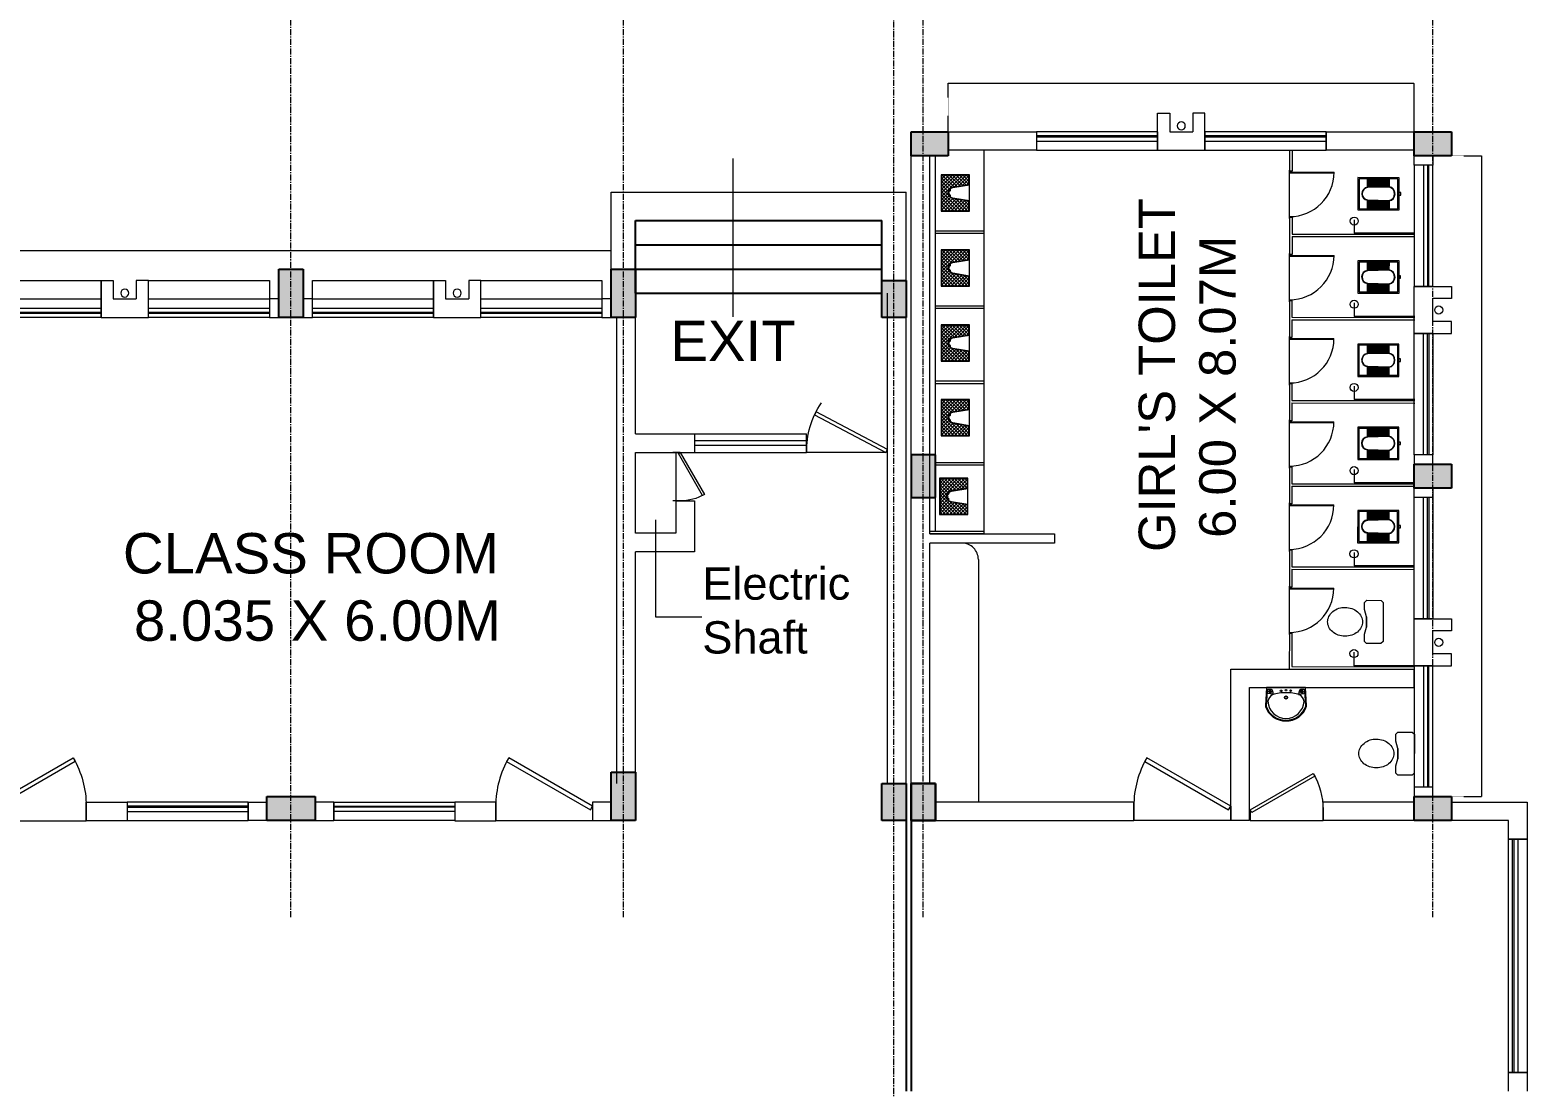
# Model space of a CAD drawing. Header units: inches. Extents: x 719368 to 6315912, y -2624014 to 446967.
# Drawn here: x 6203868 to 6222404, y -2401154 to -2388065 of the extents above; entities that cross this region are included whole.
import ezdxf
from ezdxf.lldxf.tags import DXFTag

# ---------------------------------------------------------------- set-up
doc = ezdxf.new("R2010")
doc.units = ezdxf.units.IN
doc.header["$LTSCALE"] = 20
doc.header["$MEASUREMENT"] = 0
for name, pattern in [('CENTER', [2, 1.25, -0.25, 0.25, -0.25]), ('CENTER2', [1.125, 0.75, -0.125, 0.125, -0.125]), ('DASHED2', [0.375, 0.25, -0.125])]:
    doc.linetypes.add(name, pattern=pattern)
doc.layers.get('0').update_dxf_attribs({"color": 51, "lineweight": 30})
for name, color, linetype, lineweight in [('CLL LEV.', 252, 'Continuous', 18), ('COLUMN', 2, 'Continuous', 25), ('CUBICAL TOILET', 160, 'Continuous', 9), ('DIM', 7, 'Continuous', 13), ('DOOR', 43, 'Continuous', 13), ('FIXTURE', 15, 'DASHDOT', 9), ('GRID', 202, 'CENTER', 5), ('PROJ.', 30, 'DASHED2', 13), ('Text', 7, 'Continuous', 15), ('Ventilator', 6, 'DASHED', 20), ('WALL', 1, 'Continuous', 18), ('window', 71, 'Continuous', 18), ('Window-Wall', 7, 'Continuous', 20)]:
    doc.layers.add(name, color=color, linetype=linetype, lineweight=lineweight)
doc.layers.add('expension joint', color=248, linetype='Continuous')
doc.layers.add('STAIRS', color=1, linetype='Continuous')
doc.styles.add('L120', font='simplex.shx', dxfattribs={"height": 1})
doc.styles.add('Tabrej', font='romans.shx')
tags = doc.linetypes.add('DASHDOT', pattern=[1, 0.5, -0.25, 0, -0.25]).pattern_tags.tags
tags[10:11] = [DXFTag(74, 4), DXFTag(75, 0), DXFTag(340, '0'), DXFTag(46, 1.0), DXFTag(50, 0.0), DXFTag(44, 0.0), DXFTag(45, 0.0)]
tags[8:9] = [DXFTag(74, 4), DXFTag(75, 0), DXFTag(340, '0'), DXFTag(46, 1.0), DXFTag(50, 0.0), DXFTag(44, 0.0), DXFTag(45, 0.0)]
tags[6:7] = [DXFTag(74, 4), DXFTag(75, 0), DXFTag(340, '0'), DXFTag(46, 1.0), DXFTag(50, 0.0), DXFTag(44, 0.0), DXFTag(45, 0.0)]
tags[4:5] = [DXFTag(74, 4), DXFTag(75, 0), DXFTag(340, '0'), DXFTag(46, 1.0), DXFTag(50, 0.0), DXFTag(44, 0.0), DXFTag(45, 0.0)]
tags = doc.linetypes.add('DASHED', pattern=[0.75, 0.5, -0.25]).pattern_tags.tags
tags[6:7] = [DXFTag(74, 4), DXFTag(75, 0), DXFTag(340, '0'), DXFTag(46, 1.0), DXFTag(50, 0.0), DXFTag(44, 0.0), DXFTag(45, 0.0)]
tags[4:5] = [DXFTag(74, 4), DXFTag(75, 0), DXFTag(340, '0'), DXFTag(46, 1.0), DXFTag(50, 0.0), DXFTag(44, 0.0), DXFTag(45, 0.0)]
doc.dimstyles.new('Current Dim style', dxfattribs={"dimscale": 0.3, "dimtxt": 1.8, "dimasz": 1.199999999999999, "dimexe": 0.18, "dimexo": 1, "dimgap": 0.09, "dimtad": 0, "dimzin": 0, "dimdsep": 46, "dimtxsty": 'Tabrej', "dimcen": 0.09, "dimclrd": 256, "dimclre": 256, "dimclrt": 7, "dimadec": 0, "dimazin": 0, "dimtfac": 1, "dimtofl": 0, "dimtmove": 2, "dimatfit": 3, "dimfxl": 0, "dimtolj": 1, "dimtzin": 0, "dimlwd": -1, "dimlwe": -1, "dimarcsym": 0})
doc.dimstyles.new('DIM', dxfattribs={"dimtxt": 0.8, "dimasz": 0.4, "dimexe": 0.18, "dimexo": 0.0625, "dimgap": 0.1, "dimtad": 0, "dimdec": 3, "dimzin": 0, "dimdsep": 46, "dimtxsty": 'Tabrej', "dimcen": 0, "dimclrd": 251, "dimclre": 256, "dimclrt": 7, "dimadec": 0, "dimazin": 0, "dimtfac": 1, "dimtdec": 3, "dimtofl": 0, "dimtmove": 0, "dimatfit": 3, "dimfxl": 0, "dimtolj": 1, "dimtzin": 0, "dimlwd": -1, "dimlwe": -1, "dimarcsym": 0})

# ---------------------------------------------------------------- blocks, each defined once
blk = doc.blocks.new('*U81')
for p, q in [((0, 0), (0, 5.999999999999999)), ((40, -1.474376176702208e-14), (40, 5.999999999999984))]:
    blk.add_line(p, q)
blk.add_lwpolyline([(0, 8.881784197001252e-16), (34.64101615137753, -20.00000000000001), (35.51601615137753, -18.48445554337724), (0.875, 1.515544456622766)], close=True)
blk.add_arc((0, 0), 40, 330.0000000000001, 359.9999999999999)
blk = doc.blocks.new('New Doors')
at = {"layer": 'DOOR'}
blk.add_line((0, 0.1799072477216317), (1.199381651477543, 0.1799072477216312), dxfattribs=at)
at = {"layer": 'DOOR', "xscale": 0.0299845412869386, "yscale": 0.0299845412869386, "zscale": 0.0299845412869386}
blk.add_blockref('*U81', (0, 0), dxfattribs=at)
blk = doc.blocks.new('VENTILATOR')
at = {"layer": 'Ventilator', "ltscale": 0.02}
for p, q in [((-0.180000000000291, -1.5), (-0.180000000000291, 0)), ((-0.1649999999990541, 0), (-0.1649999999990541, -1.5))]:
    blk.add_line(p, q, dxfattribs=at)
at = {"layer": 'Window-Wall'}
for p, q in [((-0.2299999999995634, 0), (0, 0)), ((-0.2299999999995634, -1.5), (-0.2299999999995634, 0)), ((-0.1149999999997817, 0), (-0.1149999999997817, -1.5)), ((0, 0), (0, -1.5)), ((-0.2299999999995634, -1.5), (0, -1.5))]:
    blk.add_line(p, q, dxfattribs=at)
blk = doc.blocks.new('1.5 M Window')
at = {"layer": 'CLL LEV.'}
for p, q in [((-0.2299999999995634, 0), (-0.4599999999991269, 0)), ((-0.4599999999991269, 0), (-0.4599999999991269, -1.5)), ((-0.4599999999991269, -1.5), (-0.2299999999995634, -1.5))]:
    blk.add_line(p, q, dxfattribs=at)
at = {"layer": 'window'}
for p, q in [((-0.0650000000005093, 0), (-0.0650000000005093, -1.5)), ((-0.0499999999992724, -1.5), (-0.0499999999992724, 0))]:
    blk.add_line(p, q, dxfattribs=at)
at = {"layer": 'Window-Wall'}
for p, q in [((0, 0), (-0.2299999999995634, 0)), ((-0.2299999999995634, 0), (-0.2299999999995634, -1.5)), ((-0.1149999999997817, 0), (-0.1149999999997817, -1.5)), ((0, -1.5), (0, 0)), ((-0.2299999999995634, -1.5), (0, -1.5))]:
    blk.add_line(p, q, dxfattribs=at)
blk = doc.blocks.new('New Shaft')
at = {"layer": 'FIXTURE'}
blk.add_circle((0.3274999999975989, -0.3024592772420078), 0.05, dxfattribs=at)
at = {"layer": 'WALL'}
for p, q in [((0.0349999999925785, 0), (0.6199999999971624, 0)), ((0.0349999999907595, -4.547e-13), (0.0349999999907595, -0.4599999999995817)), ((0.6199999999971624, -8.527e-13), (0.6199999999953434, -0.4600000000008322)), ((0.1849999999903957, -0.4600000000000364), (0.1849999999903957, -0.2300000000000182)), ((0.1849999999903957, -0.2299999999991655), (0.4699999999993452, -0.2299999999991087)), ((0.4699999999993452, -0.4599999999999796), (0.4699999999993452, -0.2299999999999613)), ((0.0349999999907595, -0.4599999999991269), (0.1849999999922147, -0.4599999999991269)), ((0.6199999999989814, -0.4599999999999796), (0.4699999999975262, -0.4599999999999796))]:
    blk.add_line(p, q, dxfattribs=at)
blk = doc.blocks.new('Door - Left Hung 36 in.')
blk.add_lwpolyline([(0.75, -1.299038105676658), (0, 0), (31.17691453623981, 18), (31.92691453623981, 16.70096189432334)], close=True)
blk.add_arc((0, 0), 36, 0, 37.31012676492508)
blk = doc.blocks.new('C3')
at = {"layer": 'COLUMN'}
h = blk.add_hatch(color=7, dxfattribs=at)
h.dxf.hatch_style = 1
h.paths.add_polyline_path([(0.2999999999992724, 0), (0, 0), (0, -0.5299999999999727), (0.2999999999992724, -0.5299999999999727)])
for p, q in [((0, 0), (0, -0.5299999999999727)), ((0.2999999999992724, 0), (0, 0)), ((0.2999999999992724, -0.5299999999999727), (0.2999999999992724, 0)), ((0, -0.5299999999999727), (0.2999999999992724, -0.5299999999999727))]:
    blk.add_line(p, q, dxfattribs=at)
blk = doc.blocks.new('*X5')
at = {"color": 0}
for p, q in [((704.7147916550316, 322.8771298142961), (942.5559069674276, 560.718245126692)), ((704.7147916550317, 365.303536685489), (900.1295000962349, 560.718245126692)), ((704.7147916550317, 407.7299435566818), (857.7030932250422, 560.718245126692)), ((704.7147916550317, 450.1563504278746), (815.2766863538492, 560.718245126692)), ((704.7147916550317, 492.5827572990675), (772.8502794826562, 560.718245126692)), ((704.7147916550317, 535.0091641702603), (730.4238726114634, 560.718245126692)), ((853.7919085050427, 419.0002976307425), (712.0739610090932, 560.718245126692)), ((866.1759015206043, 449.0427114863739), (754.5003678802859, 560.718245126692)), ((888.3061882405583, 469.3388316376127), (796.9267747514789, 560.718245126692)), ((920.8699411296236, 479.2014856197402), (839.3531816226719, 560.718245126692)), ((1144.714791655031, 297.7830419655255), (881.7795884938645, 560.718245126692)), ((898.619385516644, 474.3553168047156), (984.9823138386206, 560.718245126692)), ((1144.714791655031, 340.2094488367183), (924.2059953650573, 560.718245126692)), ((943.5479119842676, 476.8574364011462), (1027.408720709813, 560.718245126692)), ((1144.714791655031, 382.6358557079112), (966.6324022362503, 560.718245126692)), ((971.4099602073957, 462.2930777530814), (1069.835127581006, 560.718245126692)), ((989.9037598376532, 438.3604705121464), (1112.261534452199, 560.718245126692)), ((1144.714791655031, 425.062262579104), (1009.058809107443, 560.718245126692)), ((1144.714791655031, 467.4886694502968), (1051.485215978636, 560.718245126692)), ((1144.714791655031, 509.9150763214898), (1093.911622849828, 560.718245126692)), ((1144.714791655031, 552.3414831926826), (1136.338029721021, 560.718245126692)), ((847.6901251376441, 382.6756741269481), (704.7147916550317, 525.6510076095607)), ((841.588341770246, 346.3510506231537), (704.7147916550317, 483.2246007383678)), ((835.4865584028474, 310.0264271193593), (704.7147916550317, 440.798193867175)), ((704.7147916550316, 280.4507229431032), (857.7703254844498, 433.5062567725213)), ((829.384775035449, 273.7018036155648), (704.7147916550317, 398.3717869959822)), ((704.7147916550316, 238.0243160719103), (847.3517473143418, 380.6612717312205)), ((998.4204385659897, 404.4507423692901), (1144.714791655031, 550.7450954583315)), ((1144.714791655031, 255.3566350943326), (998.9784146799324, 401.0930120694316)), ((1004.46607098396, 368.0699679160673), (1144.714791655031, 508.3186885871386)), ((1010.51170340193, 331.6891934628444), (1144.714791655031, 465.8922817159457)), ((1016.5573358199, 295.3084190096216), (1144.714791655031, 423.4658748447529)), ((1022.60296823787, 258.9276445563987), (1144.714791655031, 381.0394679735601)), ((823.2829916680507, 237.3771801117705), (704.7147916550317, 355.9453801247895)), ((797.5155197819362, 220.7182451266921), (704.7147916550317, 313.5189732535967)), ((755.0891129107434, 220.7182451266921), (704.7147916550316, 271.0925663824038)), ((712.6627060395506, 220.7182451266921), (704.7147916550316, 228.6661595112111)), ((729.8351275810063, 220.7182451266921), (838.7861478333926, 329.6692653790785)), ((772.261534452199, 220.7182451266921), (830.2205483524435, 278.6772590269366)), ((814.687941323392, 220.7182451266921), (821.6549488714944, 227.6852526747946)), ((1136.926774751479, 220.7182451266921), (1007.433771851506, 350.2112480266653)), ((1094.500367880286, 220.7182451266921), (1015.889129023079, 299.3294839838993)), ((1052.073961009093, 220.7182451266921), (1024.344486194652, 248.4477199411332)), ((1028.64860065584, 222.5468701031759), (1144.714791655031, 338.6130611023672)), ((1069.246382550549, 220.7182451266921), (1144.714791655031, 296.1866542311744)), ((1111.672789421742, 220.7182451266921), (1144.714791655031, 253.7602473599815))]:
    blk.add_line(p, q, dxfattribs=at)
blk = doc.blocks.new('RSA CL7')
blk.add_lwpolyline([(8.858571428571395, 0), (-8.858571428571395, 0), (-8.858571428571395, -13.78000000000008), (-3.937142857142816, -13.78000000000008), (3.937142857142816, -13.78000000000008), (8.858571428571395, -13.78000000000008)], close=True)
blk.add_lwpolyline([(-4.103690124392755, -13.58314285714289), (-2.782182722645302, -5.716056148946222, -0.8359426345252451), (2.803487078653574, -5.757133364563288), (4.103986515588644, -13.58314285714289), (8.661714285714309, -13.58314285714289), (8.661714285714309, -0.1968571428571977), (-8.661714285714309, -0.1968571428571977), (-8.661714285714309, -13.58314285714289)], format="xyb", close=True)
blk.add_lwpolyline([(-3.937142857142816, -13.78000000000008), (-2.588363756000831, -5.750561704870847, -0.8355480369669558), (2.609395113267396, -5.790018495810273), (3.937142857142816, -13.78000000000008)], format="xyb")
for centre, start, end in [((-1.414362760269909, -4.139279806207469), 207.2134962144588, 40.95642704021545), ((-0.0327550965507726, -3.601837915259693), 185.8998696565139, 355.8248938086521), ((1.468362161750974, -4.139279806207469), 140.9961657973177, 329.3467599532409)]:
    blk.add_arc(centre, 0.4934125647949806, start, end)
at = {"xscale": 0.0393714285714286, "yscale": 0.0393714285714286, "zscale": 0.0393714285714286}
blk.add_blockref('*X5', (-36.40734236858953, -22.27313547955953), dxfattribs=at)
blk = doc.blocks.new('RH 1200')
for p, q in [((20.99001483315031, 5.8e-15), (20.99001483315031, 43.30708656998708)), ((21.65354328499355, 5.7e-15), (21.65354328499355, 43.30708656998708)), ((-21.65354328499354, -1.42e-14), (21.65354328499355, 5.7e-15)), ((21.65354328499355, 5.7e-15), (20.99001483315031, 5.8e-15))]:
    blk.add_line(p, q)
at = {"extrusion": (0, 0, -1)}
blk.add_ellipse((21.65354328499355, -4.8e-15), major_axis=(-30.62273458707073, 30.62273458707073), ratio=1, start_param=5.497787143782136, end_param=7.068583470577033, dxfattribs=at)
blk = doc.blocks.new('GHH')
at = {"layer": 'DOOR', "ltscale": 20}
blk.add_line((3289.696763708554, -299.1032302481197), (3289.696763708553, -299.8532302479905), dxfattribs=at)
at = {"layer": 'DOOR', "ltscale": 20, "xscale": 0.015874999996413, "yscale": 0.015874999996413, "zscale": 0.015874999996413, "rotation": 270}
blk.add_blockref('RH 1200', (3289.696763708553, -299.4787042183248), dxfattribs=at)
blk = doc.blocks.new('RSA CL6')
for p, q in [((5.511882352941178, 3.476744422749675), (5.511882352941178, 7.283558823529574)), ((5.905588235294111, 3.467228920117236), (5.905588235294116, 7.283558823529574)), ((6.299294117647049, 3.457713417484797), (6.299294117647065, 7.283558823529574)), ((6.692999999999998, 3.448197914852357), (6.693000000000003, 7.283558823529574)), ((7.086705882352938, 3.438682412219918), (7.086705882352944, 7.283558823529574)), ((7.480411764705892, 3.429166909587479), (7.480411764705892, 7.283558823529574)), ((7.874117647058824, 3.419651406955154), (7.874117647058824, 7.283558823529574)), ((8.267823529411759, 3.410135904322714), (8.267823529411771, 7.283558823529574)), ((8.661529411764702, 3.400620401690275), (8.661529411764702, 7.283558823529574)), ((9.05523529411765, 3.391104899057837), (9.05523529411765, 7.283558823529574)), ((9.448941176470584, 3.381589396425397), (9.448941176470596, 7.283558823529574)), ((9.842647058823529, 3.372073893792958), (9.842647058823529, 7.283558823529574)), ((10.23635294117646, 3.362558391160632), (10.23635294117648, 7.283558823529574)), ((10.63005882352941, 3.353042888528193), (10.63005882352941, 7.283558823529574)), ((11.02376470588235, 3.343527385895754), (11.02376470588235, 7.283558823529574)), ((11.4174705882353, 3.334011883263315), (11.4174705882353, 7.283558823529574)), ((11.81117647058823, 3.324496380630876), (11.81117647058823, 7.283558823529574)), ((12.20488235294118, 3.314980877998436), (12.20488235294118, 7.283558823529574)), ((12.59858823529411, 3.305465375365997), (12.59858823529411, 7.283558823529574)), ((12.99229411764706, 3.295949872733672), (12.99229411764706, 7.283558823529574)), ((13.38600000000001, 3.286434370101233), (13.38600000000001, 7.283558823529574)), ((13.77970588235294, 3.276918867468793), (13.77970588235294, 7.283558823529574)), ((14.17341176470589, 3.267403364836354), (14.17341176470589, 7.283558823529574)), ((14.56711764705882, 3.257887862203915), (14.56711764705882, 7.283558823529574)), ((14.96082352941178, 3.248372359571476), (14.96082352941177, 7.283558823529574)), ((15.35452941176471, 3.238856856939037), (15.35452941176471, 7.283558823529574)), ((15.74823529411765, 3.229341354306712), (15.74823529411765, 7.283558823529574)), ((16.14194117647059, 3.219825851674272), (16.14194117647059, 7.283558823529574)), ((16.14194117647059, 7.283558823529574), (16.14194117647059, 3.219825851674272)), ((5.511882352941178, -7.283558823529347), (5.511882352941178, -3.465921803218407)), ((5.905588235294116, -7.283558823529347), (5.905588235294116, -3.454860212081598)), ((6.299294117647065, -7.283558823529347), (6.299294117647058, -3.443798620944676)), ((6.693000000000003, -7.283558823529347), (6.693000000000003, -3.432737029807867)), ((7.086705882352944, -7.283558823529347), (7.086705882352944, -3.421675438671059)), ((7.480411764705892, -7.283558823529347), (7.480411764705892, -3.410613847534136)), ((7.874117647058824, -7.283558823529347), (7.874117647058824, -3.399552256397328)), ((8.267823529411771, -7.283558823529347), (8.267823529411771, -3.388490665260519)), ((8.661529411764702, -7.283558823529347), (8.661529411764702, -3.377429074123596)), ((9.05523529411765, -7.283558823529347), (9.05523529411765, -3.366367482986788)), ((9.448941176470596, -7.283558823529347), (9.448941176470596, -3.35530589184998)), ((9.842647058823529, -7.283558823529347), (9.842647058823529, -3.344244300713057)), ((10.23635294117648, -7.283558823529347), (10.23635294117648, -3.333182709576249)), ((10.63005882352941, -7.283558823529347), (10.63005882352941, -3.32212111843944)), ((11.02376470588235, -7.283558823529347), (11.02376470588235, -3.311059527302518)), ((11.4174705882353, -7.283558823529347), (11.4174705882353, -3.299997936165709)), ((11.81117647058823, -7.283558823529347), (11.81117647058823, -3.288936345028901)), ((12.20488235294118, -7.283558823529347), (12.20488235294118, -3.277874753891978)), ((12.59858823529411, -7.283558823529347), (12.59858823529411, -3.26681316275517)), ((12.99229411764706, -7.283558823529347), (12.99229411764706, -3.255751571618362)), ((13.38600000000001, -7.283558823529347), (13.38600000000001, -3.244689980481439)), ((13.77970588235294, -7.283558823529347), (13.77970588235294, -3.23362838934463)), ((14.17341176470589, -7.283558823529347), (14.17341176470589, -3.222566798207822)), ((14.56711764705882, -7.283558823529347), (14.56711764705882, -3.211505207070899)), ((14.96082352941177, -7.283558823529347), (14.96082352941177, -3.200443615934091)), ((15.35452941176471, -7.283558823529347), (15.35452941176471, -3.189382024797282)), ((15.74823529411765, -7.283558823529347), (15.74823529411765, -3.17832043366036)), ((16.14194117647059, -3.167258842523551), (16.14194117647059, -7.283558823529347)), ((16.14194117647059, -7.283558823529347), (16.14194117647059, -3.167258842523551))]:
    blk.add_line(p, q)
for points in [[(0.7874117647058867, 7.874117647058937), (20.86641176470589, 7.874117647058937), (20.86641176470589, -7.87411764705871), (0.7874117647058867, -7.87411764705871)], [(1.377970588235292, 7.283558823529461), (20.27585294117647, 7.283558823529461), (20.27585294117647, -7.283558823529347), (1.377970588235292, -7.283558823529347)]]:
    blk.add_lwpolyline(points, close=True)
blk.add_lwpolyline([(0.7874117647058867, -0.5905588235293635), (0, -0.5905588235293635), (0, 0.5905588235294772), (0.7874117647058867, 0.5905588235294772)])
for points in [[(5.511846592198154, 3.477109759705399), (16.1380880070731, 3.220283451823661, -0.8999825525545267), (16.13814938952379, -3.167725278375769), (5.536744291724887, -3.471908824004458, -0.7993920029036632)], [(5.532194062534933, 3.279343079761929), (16.12520557913761, 3.023319907415384, -0.8976893033926607), (16.12482816491277, -2.970809028348412), (5.555928790663572, -3.274059895134087, -0.793494440757531), (5.532194062534933, 3.279343079761929)]]:
    blk.add_lwpolyline(points, format="xyb", close=True)
blk = doc.blocks.new('ENGLISH SHEET')
at = {"layer": 'FIXTURE'}
for p, q in [((4663.798435056682, 251.2039527996619), (4663.773027649275, 251.1785453922545)), ((4663.773027649275, 251.1785453922545), (4663.773027649275, 250.6958046515138)), ((4663.976286908533, 251.2039527996619), (4663.798435056682, 251.2039527996619)), ((4664.001694315941, 251.1785453922545), (4663.976286908533, 251.2039527996619)), ((4664.001694315941, 251.0896194663285), (4664.001694315941, 251.1785453922545)), ((4663.976286908533, 251.0006935404026), (4664.001694315941, 251.0896194663285)), ((4663.976286908533, 250.8736565033656), (4663.976286908533, 251.0006935404026)), ((4663.976286908533, 251.0006935404026), (4663.976286908533, 250.8736565033656)), ((4664.001694315941, 250.7847305774396), (4663.976286908533, 250.8736565033656)), ((4664.001694315941, 250.6958046515138), (4664.001694315941, 250.7847305774396)), ((4663.773027649275, 250.6958046515138), (4663.798435056682, 250.6703972441063)), ((4663.798435056682, 250.6703972441063), (4663.976286908533, 250.6703972441063)), ((4663.976286908533, 250.6703972441063), (4664.001694315941, 250.6958046515138))]:
    blk.add_line(p, q, dxfattribs=at)
blk.add_lwpolyline([(4664.459027649275, 250.9371750218841, 0.1170359307626983), (4664.443305293838, 251.0034239071687, 0.1043382386747845), (4664.395773561908, 251.0629352723751, 0.0902903969929474), (4664.320814181465, 251.1047495768191, 0.09897966330248657), (4664.243064686311, 251.115026873736, 0.08237040313152728), (4664.158634112382, 251.1010226962031, 0.09029039699294247), (4664.090355810715, 251.0629352723751, 0.1043382386747305), (4664.042824078785, 251.0034239071687, 0.1170359307626476), (4664.027101723348, 250.9371750218841, 0.1170359307626194), (4664.042824078785, 250.8709261365995, 0.1043382386747333), (4664.090355810715, 250.8114147713931, 0.09029039699294761), (4664.158634112382, 250.7733273475652, 0.08237040313152512), (4664.243064686311, 250.7593231700322, 0.08237040313152456), (4664.327495260241, 250.7733273475652, 0.09029039699292829), (4664.395773561908, 250.8114147713931, 0.104338238674765), (4664.443305293838, 250.8709261365995, 0.1170359307626622)], format="xyb", close=True, dxfattribs=at)
blk = doc.blocks.new('RSA BASIN 9')
for points in [[(-0.0993183397697237, -16.20236446732349, 0.3408810820862057), (10.03949494128855, -9.002345361217065, 0.0741953083466772), (10.05664382227995, -8.887415740020742), (9.534999999999997, 0), (-9.535000000000009, 0), (-10.02186741328152, -8.768134108706022, 0.0826105020214127), (-9.958255925914697, -9.150515098656685, 0.3308120357346929), (-0.0993183397697237, -16.20236446732349)], [(-0.0010663899854535, -15.02536933771898, 0.391482301051976), (8.856651689082696, -6.668423655635251, 0.2528694053771053), (6.527034310000089, -3.509421453084087, 0.0872416798361419), (0.0173882044991842, -2.462625895583187, 0.0794844003718888), (-6.527034310000089, -3.509421453083973, 0.2541996357205494), (-8.821875280084269, -6.668423655635251, 0.3902595273488724), (-0.0010663899854535, -15.02536933771898)], [(-8.574267708342063, -1.962782955409579, -0.9074367564422562), (-8.448169174294065, -1.811626236668303), (-7.517965085461341, -2.569999701547999, -0.9074367564422559), (-7.644063619509338, -2.721156420289389)], [(-8.198639821174481, -1.64284412923223, -0.9074367564422562), (-8.072541287126498, -1.49168741049084), (-7.142337198293759, -2.250060875370536, -0.9074367564422559), (-7.268435732341771, -2.401217594111926)], [(-7.823011934006911, -1.322905303054767, -0.9074367564422562), (-7.696913399958916, -1.171748584313377), (-6.766709311126193, -1.930122049193187, -0.9074367564422559), (-6.892807845174189, -2.081278767934463)], [(7.823011548557402, -1.322905303054767, 0.9074367564422562), (7.696913014509419, -1.171748584313377), (6.766708925676682, -1.930122049193187, 0.9074367564422559), (6.892807459724692, -2.081278767934463)], [(8.19863943572497, -1.64284412923223, 0.9074367564422562), (8.072540901676987, -1.49168741049084), (7.142336812844262, -2.250060875370536, 0.9074367564422559), (7.26843534689226, -2.401217594111926)], [(8.574267322892553, -1.962782955409579, 0.9074367564422562), (8.448168788844553, -1.811626236668303), (7.51796470001183, -2.569999701547999, 0.9074367564422559), (7.644063234059843, -2.721156420289389)]]:
    blk.add_lwpolyline(points, format="xyb", close=True)
for points in [[(-5.93183455541434, -3.309094381432601), (-6.162503160399324, -2.952391355427948, -0.1837874255939163), (-6.221005518006207, -2.678602930622218, 0.1266616440184557), (-6.245438020624134, -2.432553875387952), (-6.586557539639897, -1.435760734970926, 0.3545299017952371), (-7.052020870947103, -0.9752935633752032), (-8.747607402527022, -0.9752935633752032, 0.4142135623730951), (-9.14130370126351, -1.368989862111789), (-9.56151666097115, -9.093014405235635, 0.3298494434220958), (-0.0665676898416336, -15.81003275745536, 0.3387364523894579), (9.645135652128175, -8.940605714414003, 0.0756321240238863), (9.662947523543453, -8.823525942735841), (9.141303701263496, -1.368989862111789, 0.4142135623730951), (8.747607402526995, -0.9752935633752032), (7.052020870947089, -0.9752935633752032, 0.3545299017952371), (6.586557539639883, -1.435760734970926), (6.245438020624106, -2.432553875387952, 0.1266616440184556), (6.221005518006193, -2.678602930622218, -0.1837874255939163), (6.162503160399309, -2.952391355427948), (5.931834555414326, -3.309094381432601)], [(-6.182173717524193, -3.389810088462353), (-6.242873517021394, -3.292211898155869, 0.2205419323898371), (-6.519858685608512, -3.110633340137724), (-8.747607402527022, -2.782744005559607, -0.3611187085428165), (-9.194543228909481, -2.347597039025004)], [(6.182173717524179, -3.389810088462353), (6.242873517021394, -3.292211898155869, -0.2205419323898371), (6.519858685608496, -3.110633340137724), (8.747607402526995, -2.782744005559607, 0.3588026189298005), (9.208207672460347, -2.32507914357609, 0.3588026189298005)]]:
    blk.add_lwpolyline(points, format="xyb")
for centre, radius in [((-2.345155473725156, -1.560134747712368), 0.3985331867456503), ((0.0038703034705634, -4.821712754943973), 0.7705888695434499), ((0.0038703034705634, -4.821712754943973), 0.6022026242337538), ((0, -1.231316320540031), 0.3985331867456503), ((2.27553958705991, -1.511241028488825), 0.3985331867456503)]:
    blk.add_circle(centre, radius)
blk = doc.blocks.new('C2')
at = {"layer": 'COLUMN'}
h = blk.add_hatch(color=7, dxfattribs=at)
h.dxf.hatch_style = 1
h.paths.add_polyline_path([(0.2999999999992724, 0), (0, 0), (0, -0.599999999999909), (0.2999999999992724, -0.599999999999909)])
for p, q in [((0, 0), (0, -0.599999999999909)), ((0.2999999999992724, 0), (0, 0)), ((0.2999999999992724, -0.599999999999909), (0.2999999999992724, 0)), ((0, -0.599999999999909), (0.2999999999992724, -0.599999999999909))]:
    blk.add_line(p, q, dxfattribs=at)
blk = doc.blocks.new('CU')
at = {"layer": 'WALL', "linetype": 'CENTER2'}
h = blk.add_hatch(color=256, dxfattribs=at)
h.dxf.hatch_style = 1
h.paths.add_polyline_path([(0, 0.0350000000000001), (0, -0.2650000000000004), (0.4600000000000364, -0.2650000000000004), (0.4600000000000364, 0.035)])
at = {"layer": 'COLUMN', "linetype": 'CENTER2'}
blk.add_lwpolyline([(0, 0.0350000000000001), (0, -0.2650000000000004), (0.4600000000000364, -0.2650000000000004), (0.4600000000000364, 0.035), (0, 0.0350000000000001)], dxfattribs=at)

msp = doc.modelspace()

# ---------------------------------------------------------------- linework, layer by layer
at = {"layer": 'CUBICAL TOILET'}
for p, q in [((6219464.401648405, -2389558.715900635), (6219464.235954816, -2389814.425706186)), ((6219494.401642105, -2389558.735339885), (6219494.235948515, -2389814.445145436)), ((6219494.235948515, -2389814.445145436), (6219464.235954816, -2389814.425706186)), ((6219463.866847035, -2390384.058360185), (6219463.711555057, -2390623.715677053)), ((6219463.866847035, -2390384.058360182), (6219493.866840734, -2390384.077799432)), ((6219493.866840734, -2390384.077799435), (6219493.730988006, -2390593.735122603)), ((6219463.711555057, -2390623.715677053), (6219463.568540592, -2390844.425489951)), ((6219493.711548757, -2390623.735116302), (6219493.568534291, -2390844.4449292)), ((6219493.711548757, -2390623.735116302), (6221013.711229656, -2390624.720038268)), ((6219493.730988006, -2390593.735122603), (6221013.730668904, -2390594.720044565)), ((6219493.568534291, -2390844.4449292), (6219463.568540592, -2390844.425489951)), ((6219463.199432808, -2391414.058143951), (6219463.044140832, -2391653.715460819)), ((6219463.199432808, -2391414.058143947), (6219493.199426508, -2391414.077583197)), ((6219493.199426508, -2391414.0775832), (6219493.063573781, -2391623.734906366)), ((6219463.044140832, -2391653.715460819), (6219462.901126366, -2391874.425273716)), ((6219493.044134531, -2391653.734900068), (6219492.901120066, -2391874.444712965)), ((6219493.044134531, -2391653.734900068), (6221013.04381543, -2391654.719822033)), ((6219493.063573781, -2391623.734906366), (6221013.06325468, -2391624.719828329)), ((6219492.901120066, -2391874.444712965), (6219462.901126366, -2391874.425273716)), ((6219462.532018584, -2392444.057927716), (6219462.376726608, -2392683.715244582)), ((6219462.532018584, -2392444.057927712), (6219492.532012284, -2392444.077366962)), ((6219492.532012284, -2392444.077366965), (6219492.396159556, -2392653.734690133)), ((6219462.376726608, -2392683.715244586), (6219462.233712141, -2392904.425057481)), ((6219492.376720307, -2392683.734683835), (6219492.233705841, -2392904.44449673)), ((6219492.376720307, -2392683.734683832), (6221012.376401206, -2392684.719605798)), ((6219492.396159556, -2392653.734690133), (6221012.395840455, -2392654.719612096)), ((6219492.233705841, -2392904.44449673), (6219462.233712141, -2392904.425057481)), ((6219461.864604359, -2393474.057711481), (6219461.709312383, -2393713.715028351)), ((6219461.864604359, -2393474.057711481), (6219491.864598059, -2393474.07715073)), ((6219491.864598059, -2393474.07715073), (6219491.728745332, -2393683.734473899)), ((6219461.709312383, -2393713.715028351), (6219461.566297918, -2393934.424841246)), ((6219491.709306083, -2393713.7344676), (6219491.566291617, -2393934.444280495)), ((6219491.709306083, -2393713.7344676), (6221007.970811521, -2393714.716967318)), ((6219491.728745332, -2393683.734473899), (6221007.990250769, -2393684.716973618)), ((6219491.566291617, -2393934.444280495), (6219461.566297918, -2393934.424841246)), ((6219461.197190136, -2394504.057495246), (6219461.041898159, -2394743.714812116)), ((6219461.197190136, -2394504.057495246), (6219491.197183835, -2394504.076934495)), ((6219491.197183835, -2394504.076934495), (6219491.061331107, -2394713.734257665)), ((6219491.061331107, -2394713.734257665), (6221011.061011999, -2394714.719179627)), ((6219461.041898159, -2394743.714812116), (6219460.898883693, -2394964.424625011)), ((6219491.041891859, -2394743.734251366), (6219490.898877393, -2394964.44406426)), ((6219491.041891859, -2394743.734251366), (6221011.041572751, -2394744.719173328)), ((6219490.898877393, -2394964.44406426), (6219460.898883693, -2394964.424625011)), ((6219460.52977591, -2395534.057279011), (6219460.241649063, -2395978.71455285)), ((6219460.52977591, -2395534.057279011), (6219490.52976961, -2395534.07671826)), ((6219490.52976961, -2395534.07671826), (6219490.261082013, -2395948.733998395)), ((6219490.261082013, -2395948.733998395), (6221007.734299088, -2395949.717283275))]:
    msp.add_line(p, q, dxfattribs=at)
at = {"layer": 'DOOR'}
for p, q in [((6211864.300827472, -2393296.934533491), (6211864.300827472, -2393896.625359229)), ((6214465.732319615, -2393297.651069921), (6213485.873079777, -2393297.328489606))]:
    msp.add_line(p, q, dxfattribs=at)
at = {"layer": 'expension joint'}
for p, q in [((6214715.234299088, -2397855.758529904), (6214715.234299088, -2401205.758529903)), ((6214777.734299088, -2397855.758529904), (6214777.734299088, -2401205.758529903))]:
    msp.add_line(p, q, dxfattribs=at)
at = {"layer": 'FIXTURE'}
for p, q in [((6215076.598708327, -2389625.952164558), (6215076.598708327, -2393360.952164558)), ((6215676.598708334, -2389555.952164558), (6215676.598708325, -2394305.952164562)), ((6215677.657045716, -2390555.952164559), (6215077.657045718, -2390555.952164559)), ((6215677.657045716, -2390585.95216456), (6215077.657045718, -2390585.95216456)), ((6215677.304266586, -2391485.95216456), (6215077.304266588, -2391485.95216456)), ((6215677.304266586, -2391515.952164561), (6215077.304266588, -2391515.952164561)), ((6215076.598708327, -2391785.95216456), (6215076.598708325, -2394275.952164561)), ((6215076.598708327, -2391785.95216456), (6215076.598708325, -2394275.952164561)), ((6215676.951487456, -2392415.95216456), (6215076.951487457, -2392415.95216456)), ((6215676.951487456, -2392445.952164561), (6215076.951487457, -2392445.952164561)), ((6215676.899761305, -2393425.779536957), (6215076.899761306, -2393425.779536957)), ((6215676.899761305, -2393455.779536957), (6215076.899761306, -2393455.779536957)), ((6215676.951487456, -2394275.952164561), (6215006.598708327, -2394275.952164561)), ((6215676.951487456, -2394275.952164561), (6215006.598708327, -2394275.952164561)), ((6215676.598708325, -2394305.952164562), (6215007.734299088, -2394305.952164562)), ((6215676.598708325, -2394305.952164562), (6215007.734299088, -2394305.952164562)), ((6215410.429755884, -2394420.934747039), (6215007.734299088, -2394420.95214042)), ((6215610.300118902, -2394621.064300048), (6215610.300118902, -2397625.758529903))]:
    msp.add_line(p, q, dxfattribs=at)
at = {"layer": 'FIXTURE', "ltscale": 0.05}
for p, q in [((6220263.846303008, -2390415.967089828), (6220263.738842015, -2390581.808511653)), ((6221013.738720352, -2390582.294492907), (6220263.738842006, -2390581.808511653)), ((6220263.178888785, -2391445.966873594), (6220263.071427791, -2391611.808295418)), ((6221013.071306128, -2391612.294276672), (6220263.071427782, -2391611.808295418)), ((6220262.511474552, -2392475.966657359), (6220262.404013567, -2392641.808079182)), ((6221012.403891903, -2392642.294060437), (6220262.404013557, -2392641.808079182)), ((6220261.844060327, -2393505.966441122), (6220261.736599343, -2393671.807862951)), ((6221007.998302219, -2393672.291421961), (6220261.736599334, -2393671.807862951)), ((6220261.176646101, -2394535.966224889), (6220261.069185116, -2394701.807646716)), ((6221011.069063446, -2394702.293627971), (6220261.069185108, -2394701.807646716)), ((6220260.376397015, -2395770.965965623), (6220260.26893603, -2395936.807387449)), ((6221007.734299086, -2395937.291726401), (6220260.268936021, -2395936.807387449))]:
    msp.add_line(p, q, dxfattribs=at)
for centre in [(6220263.836038154, -2390431.808543145), (6220263.168623929, -2391461.808326912), (6220262.501209703, -2392491.808110675), (6220261.833795479, -2393521.80789444), (6220261.166381255, -2394551.807678205), (6220260.366132168, -2395786.807418938)]:
    msp.add_circle(centre, 49.99999999999999, dxfattribs=at)
at = {"layer": 'FIXTURE'}
msp.add_arc((6215410.300160889, -2394620.934705053), 200, 359.962873766081, 89.96287376608105, dxfattribs=at)
at = {"layer": 'GRID', "ltscale": 3}
for p, q in [((6207100.234354973, -2399050.118457317), (6207100.234354973, -2375983.49307251)), ((6211215.234298706, -2399050.118457317), (6211215.234298706, -2375983.49307251)), ((6221237.734298706, -2399050.118457317), (6221237.734298706, -2375983.49307251)), ((6214927.73429966, -2399050.118457317), (6214927.73429966, -2376574.83159399))]:
    msp.add_line(p, q, dxfattribs=at)
at = {"layer": 'GRID', "color": 190, "ltscale": 3}
msp.add_line((6214565.23429966, -2425117.162665367), (6214565.23429966, -2376574.83159399), dxfattribs=at)
at = {"layer": 'PROJ.'}
for p, q in [((6215237.734299088, -2388725.69049253), (6221007.734299088, -2388725.69049253)), ((6221007.734299088, -2389325.758529903), (6221007.734299088, -2388725.69049253)), ((6221837.802336458, -2389625.758529903), (6221837.802336458, -2397555.758529902)), ((6211065.234299091, -2390075.758529905), (6214715.234299105, -2390075.758529905)), ((6211065.234299091, -2391025.758529905), (6211065.234299091, -2390075.758529905)), ((6214715.234299105, -2391165.758529905), (6214715.234299105, -2390075.758529905)), ((6185170.234465941, -2390795.735850782), (6211065.234299091, -2390795.735850782))]:
    msp.add_line(p, q, dxfattribs=at)
at = {"layer": 'PROJ.', "ltscale": 0.05}
for p, q in [((6215237.734299088, -2389325.758529901), (6215237.734299088, -2388725.69049253)), ((6221237.734299088, -2389625.758529903), (6221837.802336458, -2389625.758529903)), ((6211065.234299074, -2391395.803888154), (6211065.234299074, -2390565.735850784)), ((6221237.734299087, -2397555.758529902), (6221837.802336458, -2397555.758529902))]:
    msp.add_line(p, q, dxfattribs=at)
at = {"layer": 'STAIRS'}
for p, q in [((6211365.23429909, -2390425.758529905), (6214415.234299106, -2390425.758529905)), ((6211365.23429909, -2391325.758529905), (6211365.23429909, -2390425.758529905)), ((6214415.234299106, -2391325.758529905), (6214415.234299106, -2390425.758529902)), ((6211365.234299092, -2390725.758529904), (6214415.234299106, -2390725.758529904)), ((6211365.234299092, -2391025.758529905), (6214415.234299106, -2391025.758529905)), ((6211365.234299092, -2391325.758529905), (6214415.234299106, -2391325.758529905))]:
    msp.add_line(p, q, dxfattribs=at)
at = {"layer": 'WALL'}
for p, q in [((6214777.734299088, -2397395.758529902), (6214777.734299088, -2389625.758529903)), ((6214777.734299088, -2397395.758529903), (6214777.734299088, -2389625.758529903)), ((6215007.734299088, -2394305.952164562), (6215007.734299088, -2389625.758529903)), ((6215007.734299088, -2393325.758529903), (6215007.734299088, -2389625.758529903)), ((6214485.234299089, -2397395.758529903), (6214485.234299105, -2391325.758529904)), ((6214715.234299088, -2397395.758529904), (6214715.234299105, -2391325.758529905)), ((6211135.23429909, -2397395.758529905), (6211135.23429909, -2391625.758529905)), ((6211365.234299088, -2393066.944122888), (6211365.23429909, -2391625.758529905)), ((6211365.23429909, -2393066.944122889), (6212094.300827472, -2393066.944122888)), ((6212094.300827472, -2393066.944122888), (6212094.300827472, -2393296.942119837)), ((6211365.23429909, -2394296.934533491), (6211365.234299092, -2393296.934533491)), ((6211365.234299092, -2393296.934533491), (6212094.300827472, -2393296.934533491)), ((6211864.300827472, -2393896.625359229), (6211864.300827472, -2394296.934533491)), ((6211864.300827472, -2393896.625359229), (6212094.300827472, -2393896.625359229)), ((6212094.300827472, -2393896.625359229), (6212094.300827472, -2394526.93453349)), ((6215007.734299088, -2394305.952164562), (6215007.734299088, -2393842.171880728)), ((6211864.300827472, -2394296.934533491), (6211364.300827472, -2394296.934533491)), ((6212094.300827472, -2394526.93453349), (6211364.300827472, -2394526.93453349)), ((6211365.23429909, -2397395.758529905), (6211365.23429909, -2394526.93453349)), ((6215007.734299088, -2397395.758529902), (6215007.734299088, -2394420.95214042)), ((6215007.734299088, -2397395.758529903), (6215007.734299088, -2394420.95214042)), ((6221237.734299087, -2395355.758474251), (6221007.734299088, -2395355.758474251)), ((6221237.734299087, -2395355.758474251), (6221388.190614651, -2395355.758474251)), ((6218737.734299091, -2395978.715774044), (6221007.943034678, -2395978.711936897)), ((6218737.740560765, -2397855.822769886), (6218737.734299091, -2395978.715774044)), ((6221007.734299088, -2396208.711937251), (6221007.733910338, -2395978.711937251)), ((6218967.734299089, -2396208.715385295), (6221007.943423429, -2396208.711936897)), ((6218967.734299102, -2397855.816261148), (6218967.734299089, -2396208.715385295)), ((6217534.984477162, -2397625.758529903), (6215077.734299088, -2397625.758529903)), ((6215077.734299088, -2397625.758529903), (6215077.734299088, -2397855.758529903)), ((6217534.984477166, -2397855.758529903), (6217534.984477162, -2397625.758529903)), ((6218737.734300257, -2397855.822770062), (6218737.724364839, -2397625.795759766)), ((6221007.724364838, -2397625.758530118), (6219877.261090333, -2397625.796213842)), ((6219877.261090333, -2397855.790521876), (6219877.261090333, -2397625.796213842)), ((6221467.734299089, -2397625.796960585), (6222403.54716566, -2397625.796960585)), ((6221467.734299089, -2397855.796960585), (6221467.734299089, -2397625.796960585)), ((6222403.54716566, -2397625.796960585), (6222403.54716566, -2397855.796960585)), ((6215077.734299088, -2397855.758529903), (6217534.984477166, -2397855.758529903)), ((6218967.734299104, -2397855.816261148), (6218737.734300257, -2397855.822770062)), ((6221007.734299088, -2397855.758529903), (6219877.261090331, -2397855.790521876)), ((6222173.547165661, -2397855.796960585), (6221467.734299089, -2397855.796960585)), ((6222173.547165661, -2398085.796960584), (6222173.547165661, -2397855.796960585)), ((6222403.54716566, -2397855.796960585), (6222403.54716566, -2398085.796960584)), ((6222403.54716566, -2398085.796960584), (6222173.547165661, -2398085.796960584))]:
    msp.add_line(p, q, dxfattribs=at)
at = {"layer": 'WALL', "linetype": 'CENTER2'}
msp.add_line((6218737.734299091, -2397855.846578831), (6218737.734299091, -2397625.846578832), dxfattribs=at)
at = {"layer": 'WALL'}
for points in [[(6215237.734299087, -2389555.78120902), (6215237.734299087, -2389325.781209021), (6216330.234299084, -2389325.781209021), (6216330.234299084, -2389555.78120902), (6215237.734299087, -2389555.78120902)], [(6215237.734299087, -2389555.78120902), (6215237.734299087, -2389325.781209021), (6216330.234299084, -2389325.781209021), (6216330.234299084, -2389555.78120902), (6215237.734299087, -2389555.78120902)], [(6219915.234299091, -2389555.758529901), (6219915.234299091, -2389325.758529901), (6221007.734299088, -2389325.758529901), (6221007.734299088, -2389555.758529901), (6219915.234299091, -2389555.758529901)], [(6221237.734299087, -2389740.758585522), (6221007.734299088, -2389740.758585522), (6221007.734299088, -2389625.75858552), (6221237.734299087, -2389625.75858552), (6221237.734299087, -2389740.758585522)], [(6206835.234299089, -2391395.758529905), (6206835.234299089, -2391625.758529905), (6206950.234299091, -2391625.758529905), (6206950.234299091, -2391395.758529905), (6206835.234299089, -2391395.758529905)], [(6207250.234354707, -2391395.758529907), (6207250.234354707, -2391625.758529907), (6207365.234354709, -2391625.758529907), (6207365.234354709, -2391395.758529907), (6207250.234354707, -2391395.758529907)], [(6210950.234299072, -2391395.735850784), (6210950.234299072, -2391625.735850783), (6211065.234299074, -2391625.735850783), (6211065.234299074, -2391395.735850784), (6210950.234299072, -2391395.735850784)], [(6210950.234299089, -2391395.758529905), (6210950.234299089, -2391625.758529905), (6211065.234299091, -2391625.758529905), (6211065.234299091, -2391395.758529905), (6210950.234299089, -2391395.758529905)], [(6221237.734299087, -2393325.758585555), (6221007.734299088, -2393325.758585555), (6221007.734299088, -2393440.758585556), (6221237.734299087, -2393440.758585556), (6221237.734299087, -2393325.758585555)], [(6221237.734299087, -2393855.758474251), (6221007.734299088, -2393855.758474251), (6221007.734299088, -2393740.758474249), (6221237.734299087, -2393740.758474249), (6221237.734299087, -2393855.758474251)], [(6215007.734299088, -2394305.952164562), (6216554.29905062, -2394305.952164562), (6216554.29905062, -2394420.95214042), (6215007.734299088, -2394420.95214042)], [(6215007.734299088, -2394305.952164562), (6216554.29905062, -2394305.952164562), (6216554.29905062, -2394420.95214042), (6215007.734299088, -2394420.95214042)], [(6206570.234354706, -2397855.758529908), (6206570.234354706, -2397625.758529908), (6206800.234354705, -2397625.758529908), (6206800.234354705, -2397855.758529908), (6206570.234354706, -2397855.758529908)], [(6207630.234354705, -2397855.758529908), (6207630.234354705, -2397625.758529908), (6207400.234354706, -2397625.758529908), (6207400.234354706, -2397855.758529908), (6207630.234354705, -2397855.758529908)], [(6211065.234354708, -2397855.758529906), (6211065.234354708, -2397625.758529907), (6210835.234354708, -2397625.758529907), (6210835.234354708, -2397855.758529906), (6211065.234354708, -2397855.758529906)], [(6222173.547165736, -2400975.759594854), (6222403.547165735, -2400975.759594854), (6222403.547165735, -2401205.759594854)], [(6222173.547165736, -2401205.759594854), (6222173.547165736, -2400975.759594854)]]:
    msp.add_lwpolyline(points, dxfattribs=at)
for points in [[(6221007.734299088, -2397555.758529903), (6221237.734299087, -2397555.758529902), (6221237.734299087, -2397440.758474269), (6221007.734299088, -2397440.758474269)], [(6204564.616006184, -2397855.952922401), (6204564.616006184, -2397625.758529908), (6205070.234354706, -2397625.758529908), (6205070.234354706, -2397855.952922401)], [(6209635.85270323, -2397855.952922401), (6209635.85270323, -2397625.758529908), (6209130.234354705, -2397625.758529908), (6209130.234354705, -2397855.952922401)]]:
    msp.add_lwpolyline(points, close=True, dxfattribs=at)
at = {"layer": 'window'}
for p, q in [((6213480.958500375, -2393151.942119836), (6212094.300827472, -2393151.942119836)), ((6213480.958500375, -2393211.942119837), (6212094.300827472, -2393211.942119837)), ((6222223.547165735, -2400975.759594854), (6222223.547165735, -2398085.75953921)), ((6222238.547165736, -2398085.75953921), (6222238.547165734, -2400975.759594854))]:
    msp.add_line(p, q, dxfattribs=at)
at = {"layer": 'Window-Wall'}
for p, q in [((6212094.300827472, -2393066.946125942), (6213480.903652928, -2393066.946125942)), ((6213480.958500375, -2393297.326486553), (6213480.958500375, -2393067.326486554)), ((6212094.300827472, -2393296.942119837), (6213481.013347822, -2393296.942119837)), ((6222173.547165736, -2400975.759594854), (6222173.547165736, -2398085.75953921)), ((6222173.547165661, -2398085.796904943), (6222403.54716566, -2398085.796904943)), ((6222288.547165736, -2398085.75953921), (6222288.547165736, -2400975.759594854)), ((6222403.547165735, -2398085.75953921), (6222403.547165737, -2400975.759594854)), ((6222403.547165735, -2400975.759594854), (6222173.547165736, -2400975.759594854))]:
    msp.add_line(p, q, dxfattribs=at)

# ---------------------------------------------------------------- block references
at = {"layer": 'COLUMN', "linetype": 'CENTER2', "yscale": 1000, "zscale": 1000}
for p, xscale, rotation in [((6214777.734299088, -2389590.758529903), -1000, 180), ((6214777.734299088, -2389590.758529903), -1000, 180), ((6221007.734299088, -2389590.758529903), -1000, 180), ((6214450.234299106, -2391165.758529905), -1000, 90), ((6221007.734299088, -2393705.758529903), -1000, 180), ((6214450.234299089, -2397395.758529904), -1000, 90), ((6214812.734299088, -2397395.758529904), -1000, 90), ((6214812.734299088, -2397855.758529903), 1000, 90), ((6214812.734299088, -2397855.758529904), 1000, 90), ((6214812.734299088, -2397855.758529903), 1000, 90), ((6214812.734299088, -2397855.758529904), 1000, 90), ((6221007.734299088, -2397820.758529903), -1000, 180)]:
    msp.add_blockref('CU', p, dxfattribs=dict(at, xscale=xscale, rotation=rotation))
at = {"layer": 'COLUMN', "color": 5, "xscale": -1000, "yscale": 1000, "zscale": 1000}
for p in [(6207250.234354706, -2391025.758529905), (6211365.23429909, -2391025.758529905), (6211365.23429909, -2397255.758529904)]:
    msp.add_blockref('C2', p, dxfattribs=at)
at = {"layer": 'COLUMN', "color": 5, "yscale": 1000, "zscale": 1000}
for name, p, xscale, rotation in [('C3', (6215077.734299088, -2393855.758529903), 1000, 180), ('C3', (6215077.734299088, -2393855.758529903), 1000, 180), ('C2', (6206800.234354705, -2397555.758529909), -1000, 90)]:
    msp.add_blockref(name, p, dxfattribs=dict(at, xscale=xscale, rotation=rotation))
at = {"layer": 'DOOR'}
for name, p, xscale, yscale, zscale, rotation in [('GHH', (3587557.747160317, -2628043.239334393), -800.0000001369991, 800.0000001373701, 800.0000001375136, 179.9642723067062), ('GHH', (3587557.079746093, -2629073.239118157), -800.0000001369991, 800.0000001373701, 800.0000001375136, 179.9642723067062), ('GHH', (3587556.412331869, -2630103.238901922), -800.0000001369991, 800.0000001373701, 800.0000001375136, 179.9642723067062), ('GHH', (3587555.744917645, -2631133.238685689), -800.0000001369991, 800.0000001373701, 800.0000001375136, 179.9642723067062), ('*U81', (6211919.254451334, -2393296.934533491), -14.99227064335719, 14.99227064335719, 14.9922706434693, 90), ('GHH', (3587555.077503419, -2632163.238469453), -800.0000001369991, 800.0000001373701, 800.0000001375136, 179.9642723067062), ('GHH', (3587554.410089195, -2633193.238253218), -800.0000001369991, 800.0000001373701, 800.0000001375136, 179.9642723067062)]:
    msp.add_blockref(name, p, dxfattribs=dict(at, xscale=xscale, yscale=yscale, zscale=zscale, rotation=rotation))
at = {"layer": 'DOOR', "extrusion": (0, 0, -1), "xscale": 27.77701549971191, "yscale": 27.77701550861821, "zscale": -27.77701549984439, "rotation": 357.9084632863011}
msp.add_blockref('Door - Left Hung 36 in.', (-6214485.2342991, -2393260.83139278), dxfattribs=at)
at = {"layer": 'FIXTURE', "xscale": 25.39999999478459, "yscale": 25.39999999478459, "zscale": 25.39999999487463, "rotation": 90}
for p in [(6215149.100168564, -2390083.062600974), (6215149.100168572, -2391013.062177142), (6215149.100168566, -2391943.061753311), (6215149.10016857, -2392866.043471507), (6215130.634947632, -2393841.045831468)]:
    msp.add_blockref('RSA CL7', p, dxfattribs=at)
at = {"layer": 'FIXTURE', "extrusion": (0, 0, -1)}
for name, p, xscale, yscale, zscale, rotation in [('RSA CL6', (-6220839.058251913, -2390094.606756219), 25.39999999440105, 25.39999999571592, -25.39999999589774, 0.03712623406832245), ('RSA CL6', (-6220838.390837689, -2391124.606539984), 25.39999999440105, 25.39999999571592, -25.39999999589774, 0.03712623406832245), ('RSA CL6', (-6220837.723423463, -2392154.606323748), 25.39999999440105, 25.39999999571592, -25.39999999589774, 0.03712623406832245), ('RSA CL6', (-6220837.056009239, -2393184.606107515), 25.39999999440105, 25.39999999571592, -25.39999999589774, 0.03712623406832245), ('RSA CL6', (-6220836.388595015, -2394214.60589128), 25.39999999440105, 25.39999999571592, -25.39999999589774, 0.03712623406832245), ('ENGLISH SHEET', (-10883832.60002264, -2656550.697907923), 1000.000000000342, 1000, -1000, 0.1255462015886626), ('ENGLISH SHEET', (-10884219.67435842, -2658181.543784863), 1000.000000000341, 1000, -1000, 0.1255462015619823)]:
    msp.add_blockref(name, p, dxfattribs=dict(at, xscale=xscale, yscale=yscale, zscale=zscale, rotation=rotation))
at = {"layer": 'FIXTURE', "ltscale": 10000, "extrusion": (0, 0, -1), "xscale": -25.43261667649568, "yscale": 25.43261667620391, "zscale": -25.4326166761463, "rotation": 0.0463963776823384}
msp.add_blockref('RSA BASIN 9', (-6219418.671446341, -2396208.714623112), dxfattribs=at)
at = {"layer": 'WALL', "yscale": 1000, "zscale": 1000}
for name, p, xscale, rotation in [('New Shaft', (6217795.234299093, -2389555.758529903), -1000, 180), ('VENTILATOR', (6216330.234299084, -2389555.758529901), -1000, 90), ('VENTILATOR', (6218415.234299091, -2389555.758529901), -1000, 90), ('1.5 M Window', (6203250.234299068, -2391625.758529907), -1000, 90), ('New Shaft', (6204715.234299078, -2391625.758529907), -1000, 180), ('1.5 M Window', (6205335.234299089, -2391625.758529907), -1000, 90), ('1.5 M Window', (6207365.234299068, -2391625.758529907), -1000, 90), ('New Shaft', (6208830.234299077, -2391625.758529907), -1000, 180), ('1.5 M Window', (6209450.234299089, -2391625.758529907), -1000, 90), ('New Shaft', (6221007.734299088, -2391860.758585533), 1000, 90), ('VENTILATOR', (6221007.734299088, -2393325.758585555), 1000, 180), ('VENTILATOR', (6221007.734299088, -2395355.758474251), 1000, 180), ('New Shaft', (6221007.734299088, -2395975.758474262), 1000, 90), ('New Doors', (6203365.234354707, -2397676.045674678), -1000, 180), ('New Doors', (6210835.234354708, -2397676.045674678), 1000, 180), ('New Doors', (6218734.366128643, -2397675.939331109), 1000, 180), ('VENTILATOR', (6205070.234354706, -2397855.758529908), -1000, 90), ('VENTILATOR', (6209130.234354705, -2397855.758529908), 1000, 270)]:
    msp.add_blockref(name, p, dxfattribs=dict(at, xscale=xscale, rotation=rotation))
at = {"layer": 'WALL', "xscale": -1000, "yscale": 1000, "zscale": 1000}
for p in [(6221007.734299088, -2389740.758585522), (6221007.734299088, -2395940.758474269)]:
    msp.add_blockref('VENTILATOR', p, dxfattribs=at)
at = {"layer": 'WALL', "linetype": 'CENTER2', "xscale": -750.386667069979, "yscale": 750.3866670704447, "zscale": 750.3866670709812, "rotation": 180}
msp.add_blockref('New Doors', (6218977.261090335, -2397720.846578831), dxfattribs=at)

# ---------------------------------------------------------------- texts
at = {"layer": 'Text', "lineweight": 30, "insert": (6217595.071354168, -2394528.694298374), "char_height": 450, "width": 4480.091034587986, "attachment_point": 1, "rotation": 90, "style": 'L120'}
msp.add_mtext("{\\fArial|b0|i0|c0|p34;GIRL'S TOILET\\P 6.00 X 8.07M}", dxfattribs=at)
at = {"layer": 'Text', "lineweight": 30, "char_height": 500, "attachment_point": 1, "style": 'L120'}
for s, insert, width in [('{\\fArial|b0|i0|c0|p34;EXIT}', (6211796.548405789, -2391666.314708612), 1001.447483652555), ('\\pi73.723;{\\fArial|b0|i0|c0|p34;CLASS ROOM\\P\\pi16.424; 8.035 X 6.00M}', (6204945.676496499, -2394294.824653386), 4717.364574125895)]:
    msp.add_mtext(s, dxfattribs=dict(at, insert=insert, width=width))
at = {"layer": 'Text', "insert": (6212192.655384432, -2394719.792942463), "char_height": 400, "width": 1848.840117873806, "attachment_point": 1, "style": 'L120'}
msp.add_mtext('{\\fArial|b0|i0|c0|p34;Electric\\PShaft}', dxfattribs=at)

# ---------------------------------------------------------------- leaders
at = {"layer": 'DIM'}
msp.add_leader([(6212569.415180217, -2389657.313089673), (6212569.305434508, -2391618.098918122)], dimstyle='Current Dim style', dxfattribs=at)
msp.add_leader([(6212569.415180217, -2389657.313089673), (6212569.305434508, -2391618.098918122)], dimstyle='Current Dim style', dxfattribs=at)
msp.add_leader([(6211611.423331483, -2394131.573758654), (6211611.423331483, -2395333.13969881), (6212185.157110338, -2395333.13969881)], dimstyle='DIM', override={"dimarcsym": 1}, dxfattribs=at)

doc.saveas('drawing.dxf')
